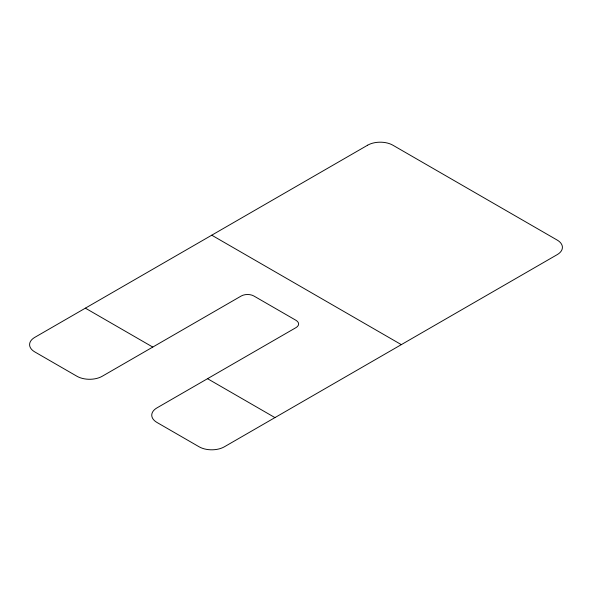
<?xml version="1.0" encoding="UTF-8"?>
<svg xmlns="http://www.w3.org/2000/svg" width="592" height="592" viewBox="0 0 592 592"><rect width="100%" height="100%" fill="white"/><g stroke="black" fill="none" stroke-linecap="round" stroke-linejoin="round"><path stroke-width="0.89" d="M211.751 235.194L401.317 344.64M85.374 308.158L152.773 347.075M207.533 378.688L274.94 417.604M367.61 145.21L34.824 337.344A17.871 10.316 0 0 0 34.824 351.937L76.945 376.26A17.871 10.316 0 0 0 102.224 376.26L241.24 296A8.939 5.158 0 0 1 253.872 296L296 320.324A8.939 5.158 0 0 1 296 327.62L156.984 407.873A17.871 10.316 0 0 0 156.984 422.466L199.112 446.79A17.871 10.316 0 0 0 224.39 446.79L557.176 254.656A17.871 10.316 0 0 0 557.176 240.063L392.888 145.21A17.871 10.316 0 0 0 367.61 145.21"/></g></svg>
